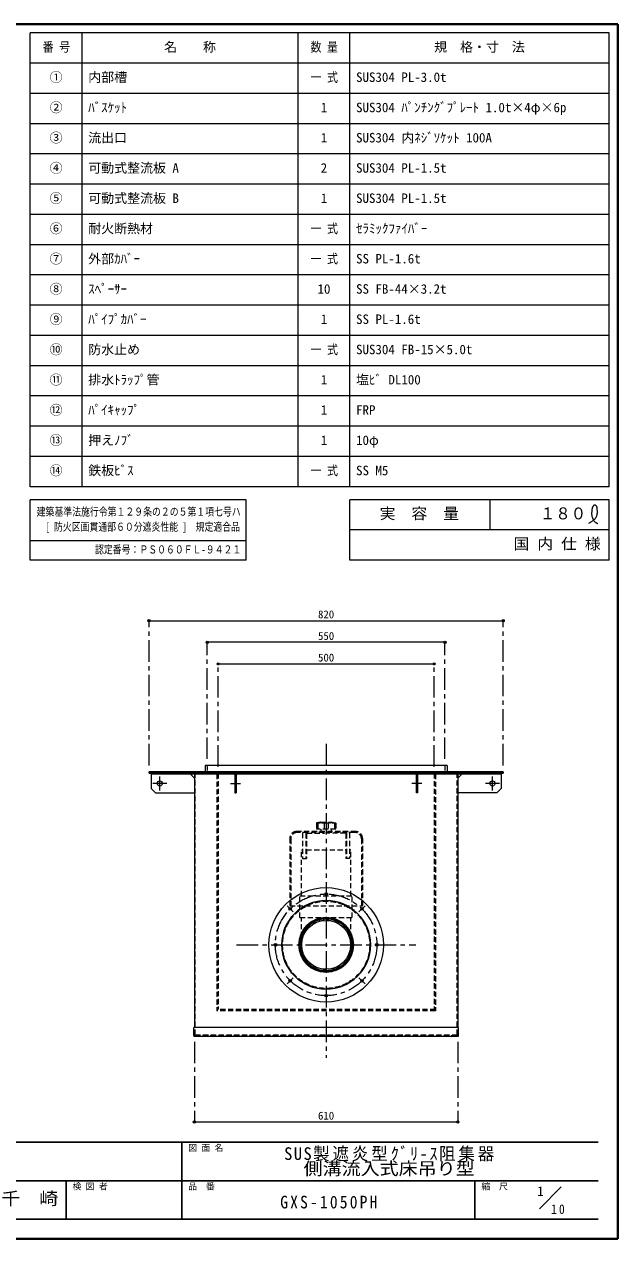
# Model space of a CAD drawing. Units: millimetres at full size, sheet at 1:10. Extents: x -2114 to 1936, y -1399 to 1411.
# Drawn here: x 562 to 1936, y -1399 to 1411 of the extents above; entities that cross this region are included whole.
import ezdxf
from ezdxf.enums import TextEntityAlignment as Align

# ---------------------------------------------------------------- set-up
doc = ezdxf.new("R2010")
doc.units = ezdxf.units.MM
doc.header["$LTSCALE"] = 10
doc.header["$PDMODE"] = 32
doc.header["$PDSIZE"] = 5
doc.linetypes.add('CHAIN1', pattern=[8, 5, -1, 1, -1])
doc.linetypes.add('DASHED1', pattern=[1.8, 1.2, -0.6])
doc.layers.add('0-0_ﾚｲﾔ1', color=4, linetype='Continuous', lineweight=9)
doc.styles.add('ＭＳ ゴシック', font='')
doc.styles.get('ＭＳ ゴシック').set_extended_font_data('MS Gothic')

msp = doc.modelspace()

# ---------------------------------------------------------------- linework, layer by layer
at = {"layer": '0-0_ﾚｲﾔ1', "color": 1, "lineweight": 40}
for p, q in [((1936.08, 1411.36), (-2113.92, 1411.36)), ((1936.08, -1398.64), (1936.08, 1411.36)), ((1936.08, -1398.64), (-2113.92, -1398.64))]:
    msp.add_line(p, q, dxfattribs=at)
at = {"layer": '0-0_ﾚｲﾔ1', "color": 3, "lineweight": 18}
for p, q in [((1916.08, 1391.36), (576.08, 1391.36)), ((576.08, 341.36), (576.08, 1391.36)), ((696.08, 341.36), (696.08, 1391.36)), ((1196.08, 341.36), (1196.08, 1391.36)), ((1316.08, 341.36), (1316.08, 1391.36)), ((1916.08, 341.36), (1916.08, 1391.36)), ((1916.08, 1321.36), (576.08, 1321.36)), ((1916.08, 1251.36), (576.08, 1251.36)), ((1916.08, 1181.36), (576.08, 1181.36)), ((1916.08, 1111.36), (576.08, 1111.36)), ((1916.08, 1041.36), (576.08, 1041.36)), ((1916.08, 971.36), (576.08, 971.36)), ((1916.08, 901.36), (576.08, 901.36)), ((1916.08, 831.36), (576.08, 831.36)), ((1916.08, 761.36), (576.08, 761.36)), ((1916.08, 691.36), (576.08, 691.36)), ((1916.08, 621.36), (576.08, 621.36)), ((1916.08, 551.36), (576.08, 551.36)), ((1916.08, 481.36), (576.08, 481.36)), ((1916.08, 411.36), (576.08, 411.36)), ((1916.08, 341.36), (576.08, 341.36)), ((1076.08, 311.36), (576.08, 311.36)), ((576.08, 171.36), (576.08, 311.36)), ((1076.08, 171.36), (1076.08, 311.36)), ((1316.08, 171.36), (1316.08, 311.36)), ((1641.08, 241.36), (1641.08, 311.36)), ((1916.08, 241.36), (1316.08, 241.36)), ((1076.08, 216.36), (576.08, 216.36)), ((1076.08, 171.36), (576.08, 171.36)), ((1916.08, 171.36), (1316.08, 171.36))]:
    msp.add_line(p, q, dxfattribs=at)
at = {"layer": '0-0_ﾚｲﾔ1', "linetype": 'CHAIN1'}
for p, q in [((851.08, -303.64), (851.08, 31.36)), ((1671.08, -303.64), (1671.08, 31.36)), ((986.08, -288.64), (986.08, -18.64)), ((1536.08, -288.64), (1536.08, -18.64)), ((1011.08, -306.64), (1011.08, -68.64)), ((1511.08, -306.64), (1511.08, -68.64)), ((1261.08, -253.64), (1261.08, -980.24)), ((876.08, -361.24), (876.08, -329.24)), ((1646.08, -361.24), (1646.08, -329.24)), ((892.08, -345.24), (860.08, -345.24)), ((1039.48, -345.24), (1062.68, -345.24)), ((1482.68, -345.24), (1459.48, -345.24)), ((1662.08, -345.24), (1630.08, -345.24)), ((1170.92, -628.48), (1185.06, -642.62)), ((1337.09, -642.62), (1351.23, -628.48)), ((1053.58, -718.64), (1468.58, -718.64)), ((1170.92, -808.79), (1185.06, -794.65)), ((1337.09, -794.65), (1351.23, -808.79)), ((956.08, -942.84), (956.08, -1128.64)), ((1566.08, -942.84), (1566.08, -1128.64))]:
    msp.add_line(p, q, dxfattribs=at)
at = {"layer": '0-0_ﾚｲﾔ1'}
for p, q in [((851.08, 31.36), (1671.08, 31.36)), ((1536.08, -18.64), (986.08, -18.64)), ((1011.08, -68.64), (1511.08, -68.64)), ((856.08, -323.24), (856.08, -357.24)), ((946.08, -323.24), (956.08, -333.24)), ((1566.08, -333.24), (1576.08, -323.24)), ((1666.08, -323.24), (1666.08, -357.24)), ((856.08, -357.24), (866.08, -367.24)), ((1666.08, -357.24), (1656.08, -367.24)), ((866.08, -367.24), (956.08, -367.24)), ((1656.08, -367.24), (1566.08, -367.24)), ((1566.08, -1128.64), (956.08, -1128.64))]:
    msp.add_line(p, q, dxfattribs=at)
at = {"layer": '0-0_ﾚｲﾔ1', "linetype": 'DASHED1'}
for p, q in [((986.08, -303.64), (986.08, -318.64)), ((1536.08, -303.64), (1536.08, -318.64)), ((957.68, -926.24), (957.68, -323.24)), ((1008.08, -323.14), (1008.08, -871.64)), ((1011.08, -321.64), (1011.08, -868.64)), ((1511.08, -321.64), (1511.08, -868.64)), ((1514.08, -323.14), (1514.08, -871.64)), ((1564.48, -926.24), (1564.48, -323.24)), ((1049.48, -339.24), (1052.68, -339.24)), ((1049.48, -351.24), (1052.68, -351.24)), ((1472.68, -339.24), (1469.48, -339.24)), ((1472.68, -351.24), (1469.48, -351.24)), ((1238.68, -437.44), (1238.68, -450.64)), ((1241.68, -437.44), (1238.68, -437.44)), ((1247.38, -434.73), (1239.47, -436.46)), ((1241.68, -437.44), (1241.68, -450.64)), ((1248.24, -434.64), (1273.92, -434.64)), ((1256.24, -437.44), (1256.24, -450.64)), ((1265.92, -437.44), (1256.24, -437.44)), ((1265.92, -437.44), (1265.92, -450.64)), ((1274.77, -434.73), (1282.69, -436.46)), ((1280.48, -437.44), (1280.48, -450.64)), ((1177.08, -471.64), (1177.08, -628.64)), ((1179.08, -473.64), (1179.08, -628.64)), ((1330.08, -456.64), (1192.08, -456.64)), ((1328.08, -458.64), (1194.08, -458.64)), ((1206.67, -460.14), (1206.67, -518.64)), ((1214.17, -460.14), (1214.17, -518.64)), ((1215.46, -461.14), (1215.46, -518.64)), ((1216.46, -460.14), (1257.68, -460.14)), ((1283.47, -450.64), (1238.68, -450.64)), ((1249.08, -450.64), (1249.08, -456.64)), ((1257.68, -458.64), (1257.68, -460.14)), ((1264.47, -458.64), (1264.47, -460.14)), ((1305.69, -460.14), (1264.47, -460.14)), ((1273.08, -450.64), (1273.08, -456.64)), ((1306.69, -461.14), (1306.69, -518.64)), ((1307.99, -460.14), (1307.99, -518.64)), ((1315.49, -460.14), (1315.49, -518.64)), ((1343.08, -473.64), (1343.08, -628.64)), ((1345.08, -471.64), (1345.08, -628.64)), ((1204.08, -498.64), (1206.67, -498.64)), ((1204.08, -605.64), (1204.08, -498.64)), ((1215.46, -498.64), (1306.69, -498.64)), ((1315.49, -498.64), (1318.08, -498.64)), ((1318.08, -605.64), (1318.08, -498.64)), ((1206.67, -518.64), (1215.46, -518.64)), ((1315.49, -518.64), (1306.69, -518.64)), ((1200.58, -605.64), (1321.58, -605.64)), ((1200.58, -655.64), (1200.58, -605.64)), ((1321.58, -655.64), (1321.58, -605.64)), ((1177.08, -628.64), (1345.08, -628.64)), ((1200.58, -655.64), (1321.58, -655.64)), ((1204.08, -718.64), (1204.08, -655.64)), ((1318.08, -718.64), (1318.08, -655.64)), ((1514.08, -868.64), (1008.08, -868.64)), ((1514.08, -871.64), (1008.08, -871.64)), ((956.08, -927.84), (956.08, -910.24)), ((958.48, -927.04), (1563.68, -927.04)), ((976.08, -928.64), (976.08, -927.04)), ((1546.08, -928.64), (1546.08, -927.04)), ((1566.08, -927.84), (1566.08, -910.24)), ((956.88, -928.64), (1565.28, -928.64))]:
    msp.add_line(p, q, dxfattribs=at)
at = {"layer": '0-0_ﾚｲﾔ1', "color": 7, "lineweight": 18}
for p, q in [((1541.08, -303.64), (1541.08, -318.64)), ((856.08, -321.64), (856.08, -323.24)), ((856.08, -323.24), (1666.08, -323.24)), ((956.08, -324.04), (956.08, -910.24)), ((1049.48, -323.24), (1049.48, -367.24)), ((1052.68, -323.24), (1052.68, -367.24)), ((1469.48, -323.24), (1469.48, -367.24)), ((1566.08, -324.04), (1566.08, -910.24)), ((1666.08, -321.64), (1666.08, -323.24)), ((1049.48, -367.24), (1052.68, -367.24)), ((1567.68, -910.24), (954.48, -910.24)), ((954.48, -928.64), (954.48, -910.24)), ((1567.68, -928.64), (1567.68, -910.24)), ((956.08, -930.24), (1566.08, -930.24)), ((1754.86, -1329.14), (1805.36, -1278.64))]:
    msp.add_line(p, q, dxfattribs=at)
at = {"layer": '0-0_ﾚｲﾔ1', "color": 5, "lineweight": 25}
for p, q in [((851.08, -318.64), (851.08, -321.64)), ((1671.08, -318.64), (851.08, -318.64)), ((851.08, -321.64), (1671.08, -321.64)), ((1671.08, -318.64), (1671.08, -321.64))]:
    msp.add_line(p, q, dxfattribs=at)
at = {"layer": '0-0_ﾚｲﾔ1', "color": 6, "lineweight": 25}
for p, q in [((-2068.92, -1175.06), (1891.08, -1175.06)), ((926.79, -1353.64), (926.79, -1175.06)), ((1891.08, -1264.35), (-144.64, -1264.35)), ((658.94, -1353.64), (658.94, -1264.35)), ((1605.36, -1353.64), (1605.36, -1264.35)), ((1891.08, -1353.64), (-2068.92, -1353.64))]:
    msp.add_line(p, q, dxfattribs=at)
at = {"layer": '0-0_ﾚｲﾔ1', "color": 3, "lineweight": 18}
for points in [[(1916.08, 171.36), (1916.08, 311.36), (1316.08, 311.36)], [(1869.29, 257.01), (1870.38, 257.63), (1872.25, 258.72), (1874.1, 259.84), (1875.93, 261), (1877.71, 262.22), (1879.45, 263.52), (1880.44, 264.31), (1881.16, 264.93), (1882.36, 266.05), (1883.51, 267.23), (1884.57, 268.47), (1885.54, 269.78), (1886.39, 271.16), (1886.83, 271.99), (1887.15, 272.67), (1887.62, 273.87), (1888.02, 275.1), (1888.34, 276.36), (1888.58, 277.63), (1888.76, 278.92), (1888.84, 279.66), (1888.9, 280.43), (1888.95, 281.76), (1888.97, 283.09), (1888.95, 284.42), (1888.91, 285.75), (1888.86, 287.1), (1888.84, 287.88), (1888.82, 288.71), (1888.76, 290.14), (1888.65, 291.56), (1888.43, 292.95), (1888.05, 294.29), (1887.46, 295.58), (1887.01, 296.29), (1886.72, 296.67), (1886.17, 297.29), (1885.54, 297.84), (1884.87, 298.3)], [(1884.87, 298.3), (1884.16, 298.63), (1883.42, 298.82), (1882.99, 298.85), (1882.64, 298.82), (1882.03, 298.69), (1881.43, 298.46), (1880.86, 298.13), (1880.31, 297.74), (1879.8, 297.3), (1879.52, 297.02), (1879.14, 296.59), (1878.57, 295.8), (1878.09, 294.96), (1877.69, 294.09), (1877.36, 293.18), (1877.1, 292.26), (1876.96, 291.72), (1876.82, 291.04), (1876.61, 289.87), (1876.45, 288.68), (1876.31, 287.49), (1876.21, 286.3), (1876.11, 285.11), (1876.05, 284.41), (1875.98, 283.58), (1875.86, 282.15), (1875.76, 280.72), (1875.7, 279.3), (1875.7, 277.88), (1875.78, 276.46), (1875.87, 275.64), (1875.97, 274.93), (1876.21, 273.72), (1876.52, 272.52), (1876.89, 271.33), (1877.31, 270.15), (1877.78, 268.99), (1878.06, 268.33), (1878.27, 267.86)], [(1878.27, 267.86), (1878.65, 267.04), (1879.05, 266.24), (1879.46, 265.44), (1879.9, 264.64), (1880.35, 263.86), (1880.62, 263.4), (1880.94, 262.87), (1881.53, 261.97), (1882.16, 261.09), (1882.83, 260.27), (1883.55, 259.5), (1884.34, 258.82), (1884.82, 258.47), (1885.24, 258.2), (1885.99, 257.8), (1886.77, 257.45), (1887.58, 257.14), (1888.42, 256.86), (1889.26, 256.6), (1889.75, 256.46)]]:
    msp.add_lwpolyline(points, dxfattribs=at)
at = {"layer": '0-0_ﾚｲﾔ1', "color": 7, "lineweight": 18}
for points in [[(1541.08, -303.64), (981.08, -303.64), (981.08, -318.64)], [(1472.68, -323.24), (1472.68, -367.24), (1469.48, -367.24)]]:
    msp.add_lwpolyline(points, dxfattribs=at)
at = {"layer": '0-0_ﾚｲﾔ1', "linetype": 'DASHED1'}
msp.add_lwpolyline([(1280.48, -437.44), (1283.47, -437.44), (1283.47, -450.64)], dxfattribs=at)
at = {"layer": '0-0_ﾚｲﾔ1'}
for centre, radius in [((876.08, -345.24), 6), ((1646.08, -345.24), 6), ((1261.08, -718.64), 60.5), ((1261.08, -718.64), 56.6)]:
    msp.add_circle(centre, radius, dxfattribs=at)
at = {"layer": '0-0_ﾚｲﾔ1', "color": 7, "lineweight": 18}
for centre, radius in [((1261.08, -718.64), 132.5), ((1261.08, -601.14), 3), ((1177.99, -635.55), 3), ((1344.16, -635.55), 3), ((1143.58, -718.64), 3), ((1378.58, -718.64), 3), ((1177.99, -801.72), 3), ((1344.16, -801.72), 3), ((1261.08, -836.14), 3)]:
    msp.add_circle(centre, radius, dxfattribs=at)
at = {"layer": '0-0_ﾚｲﾔ1', "linetype": 'CHAIN1'}
msp.add_circle((1261.08, -718.64), 117.5, dxfattribs=at)
at = {"layer": '0-0_ﾚｲﾔ1', "color": 5, "lineweight": 25}
for radius in [102.5, 63, 60.5]:
    msp.add_circle((1261.08, -718.64), radius, dxfattribs=at)
at = {"layer": '0-0_ﾚｲﾔ1', "color": 7, "linetype": 'DASHED1', "lineweight": 18}
msp.add_circle((1261.08, -718.64), 100.9, dxfattribs=at)
at = {"layer": '0-0_ﾚｲﾔ1', "linetype": 'DASHED1'}
for radius in [62.5, 57]:
    msp.add_circle((1261.08, -718.64), radius, dxfattribs=at)
at = {"layer": '0-0_ﾚｲﾔ1', "color": 7, "lineweight": 18}
for centre, radius, start, end in [((955.28, -324.04), 0.8, 0, 90), ((1566.88, -324.04), 0.8, 90, 180), ((956.08, -928.64), 1.6, 180, 270), ((1566.08, -928.64), 1.6, 270, 0)]:
    msp.add_arc(centre, radius, start, end, dxfattribs=at)
at = {"layer": '0-0_ﾚｲﾔ1', "linetype": 'DASHED1'}
for centre, radius, start, end in [((956.08, -323.24), 1.6, 0, 90), ((1006.58, -323.14), 1.5, 0, 90), ((1008.08, -321.64), 3, 0, 90), ((1514.08, -321.64), 3, 90, 180), ((1515.58, -323.14), 1.5, 90, 180), ((1566.08, -323.24), 1.6, 90, 180), ((1239.68, -437.44), 1, 102.36697, 180), ((1248.96, -469.99), 33.35, 77.38992, 102.61008), ((1248.24, -438.64), 4, 90, 102.36697), ((1273.2, -469.99), 33.35, 77.38992, 102.61008), ((1273.92, -438.64), 4, 77.63303, 90), ((1282.47, -437.44), 1, 0, 77.63303), ((1192.08, -471.64), 15, 90, 180), ((1194.08, -473.64), 15, 90, 180), ((1208.17, -460.14), 1.5, 90, 180), ((1215.67, -460.14), 1.5, 90, 180), ((1216.46, -461.14), 1, 90, 180), ((1305.69, -461.14), 1, 0, 90), ((1306.49, -460.14), 1.5, 0, 90), ((1313.99, -460.14), 1.5, 0, 90), ((1328.08, -473.64), 15, 0, 90), ((1330.08, -471.64), 15, 0, 90), ((957.68, -927.04), 1.6, 180, 270), ((958.48, -926.24), 0.8, 180, 270), ((1563.68, -926.24), 0.8, 270, 0), ((1564.48, -927.04), 1.6, 270, 0), ((956.88, -927.84), 0.8, 180, 270), ((1565.28, -927.84), 0.8, 270, 0)]:
    msp.add_arc(centre, radius, start, end, dxfattribs=at)
at = {"layer": '0-0_ﾚｲﾔ1', "color": 1}
for p in [(851.08, 31.36), (1671.08, 31.36), (986.08, -18.64), (1536.08, -18.64), (1011.08, -68.64), (1511.08, -68.64), (956.08, -1128.64), (1566.08, -1128.64)]:
    msp.add_point(p, dxfattribs=at)

# ---------------------------------------------------------------- texts
at = {"layer": '0-0_ﾚｲﾔ1', "color": 7, "style": 'ＭＳ ゴシック'}
for s, height, width, p in [('番 号', 21.99, 0.85, (604.83, 1341.36)), ('数 量', 21.99, 0.85, (1224.83, 1341.36)), ('一 式', 21.99, 0.85, (1224.83, 1271.36)), ('一 式', 21.99, 0.85, (1224.83, 921.36)), ('一 式', 21.99, 0.85, (1224.83, 851.36)), ('一 式', 21.99, 0.85, (1224.83, 641.36)), ('一 式', 21.99, 0.85, (1224.83, 361.36)), ('建築基準法施行令第１２９条の２の５第１項七号ハ', 18.33, 0.8, (591.08, 268.86)), ('実\u3000容\u3000量', 25.66, 1.05, (1384.83, 258.86)), ('１８０', 27.49, 0.95, (1756.08, 257.61)), ('[ 防火区画貫通部６０分遮炎性能 ]\u3000規定適合品', 18.33, 0.8, (611.08, 233.86)), ('国 内 仕 様', 25.66, 1.05, (1694.83, 188.86)), ('認定番号：ＰＳ０６０ＦＬ-９４２１', 18.33, 0.8, (726.08, 181.36)), ('側溝流入式床吊り型', 29.33, 1.1, (1208.94, -1259.71)), ('千\u3000崎', 29.33, 1.1, (508.94, -1328.99))]:
    msp.add_text(s, height=height, dxfattribs=dict(at, width=width)).set_placement(p, align=Align.BOTTOM_LEFT)
for s, height, p in [('名\u3000\u3000称', 21.99, (886.08, 1341.36)), ('規\u3000格・寸\u3000法', 21.99, (1511.08, 1341.36)), ('①', 21.99, (621.08, 1271.36)), ('内部槽', 21.99, (710.36, 1271.36)), ('SUS304 PL-3.0t', 21.99, (1330.36, 1271.36)), ('②', 21.99, (621.08, 1201.36)), ('ﾊﾞｽｹｯﾄ', 21.99, (710.36, 1201.36)), ('1', 21.99, (1248.58, 1201.36)), ('SUS304 ﾊﾟﾝﾁﾝｸﾞﾌﾟﾚｰﾄ 1.0t×4φ×6p', 21.99, (1330.36, 1201.36)), ('③', 21.99, (621.08, 1131.36)), ('流出口', 21.99, (710.36, 1131.36)), ('1', 21.99, (1248.58, 1131.36)), ('SUS304 内ﾈｼﾞｿｹｯﾄ 100A', 21.99, (1330.36, 1131.36)), ('④', 21.99, (621.08, 1061.36)), ('可動式整流板 A', 21.99, (710.36, 1061.36)), ('2', 21.99, (1248.58, 1061.36)), ('SUS304 PL-1.5t', 21.99, (1330.36, 1061.36)), ('⑤', 21.99, (621.08, 991.36)), ('可動式整流板 B', 21.99, (710.36, 991.36)), ('1', 21.99, (1248.58, 991.36)), ('SUS304 PL-1.5t', 21.99, (1330.36, 991.36)), ('⑥', 21.99, (621.08, 921.36)), ('耐火断熱材', 21.99, (710.36, 921.36)), ('ｾﾗﾐｯｸﾌｧｲﾊﾞｰ', 21.99, (1330.36, 921.36)), ('⑦', 21.99, (621.08, 851.36)), ('外部ｶﾊﾞｰ', 21.99, (710.36, 851.36)), ('SS PL-1.6t', 21.99, (1330.36, 851.36)), ('⑧', 21.99, (621.08, 781.36)), ('ｽﾍﾟｰｻｰ', 21.99, (710.36, 781.36)), ('10', 21.99, (1241.08, 781.36)), ('SS FB-44×3.2t', 21.99, (1330.36, 781.36)), ('⑨', 21.99, (621.08, 711.36)), ('ﾊﾟｲﾌﾟｶﾊﾞｰ', 21.99, (710.36, 711.36)), ('1', 21.99, (1248.58, 711.36)), ('SS PL-1.6t', 21.99, (1330.36, 711.36)), ('⑩', 21.99, (621.08, 641.36)), ('防水止め', 21.99, (710.36, 641.36)), ('SUS304 FB-15×5.0t', 21.99, (1330.36, 641.36)), ('⑪', 21.99, (621.08, 571.36)), ('排水ﾄﾗｯﾌﾟ管', 21.99, (710.36, 571.36)), ('1', 21.99, (1248.58, 571.36)), ('塩ﾋﾞ DL100', 21.99, (1330.36, 571.36)), ('⑫', 21.99, (621.08, 501.36)), ('ﾊﾟｲｷｬｯﾌﾟ', 21.99, (710.36, 501.36)), ('1', 21.99, (1248.58, 501.36)), ('FRP', 21.99, (1330.36, 501.36)), ('⑬', 21.99, (621.08, 431.36)), ('押えﾉﾌﾞ', 21.99, (710.36, 431.36)), ('1', 21.99, (1248.58, 431.36)), ('10φ', 21.99, (1330.36, 431.36)), ('鉄板ﾋﾞｽ', 21.99, (710.36, 361.36)), ('⑭', 21.99, (621.08, 361.36)), ('SS M5', 21.99, (1330.36, 361.36)), ('820', 18.33, (1242.33, 31.36)), ('550', 18.33, (1242.33, -18.64)), ('500', 18.33, (1242.33, -68.64)), ('610', 18.33, (1242.33, -1128.64)), ('図 面 名', 14.66, (941.79, -1200.06)), ('検 図 者', 14.66, (673.94, -1289.35)), ('品\u3000番', 14.66, (941.79, -1289.35)), ('縮\u3000尺', 14.66, (1620.36, -1289.35)), ('1', 21.99, (1749.78, -1306.16))]:
    msp.add_text(s, height=height, dxfattribs=at).set_placement(p, align=Align.BOTTOM_LEFT)
at = {"layer": '0-0_ﾚｲﾔ1', "color": 7, "attachment_point": 7, "style": 'ＭＳ ゴシック'}
for s, insert, char_height in [('\\T1.18;\\W0.95;SUS製遮炎型ｸﾞﾘ-ｽ阻集器', (1163.94, -1219.71), 29.33), ('\\T1.28;\\W0.9;GXS-1050PH', (1154.83, -1328.99), 29.33), ('\\T1.36;\\W0.9;10', (1781.75, -1341.54), 21.99)]:
    msp.add_mtext(s, dxfattribs=dict(at, insert=insert, char_height=char_height))

doc.saveas('drawing.dxf')
